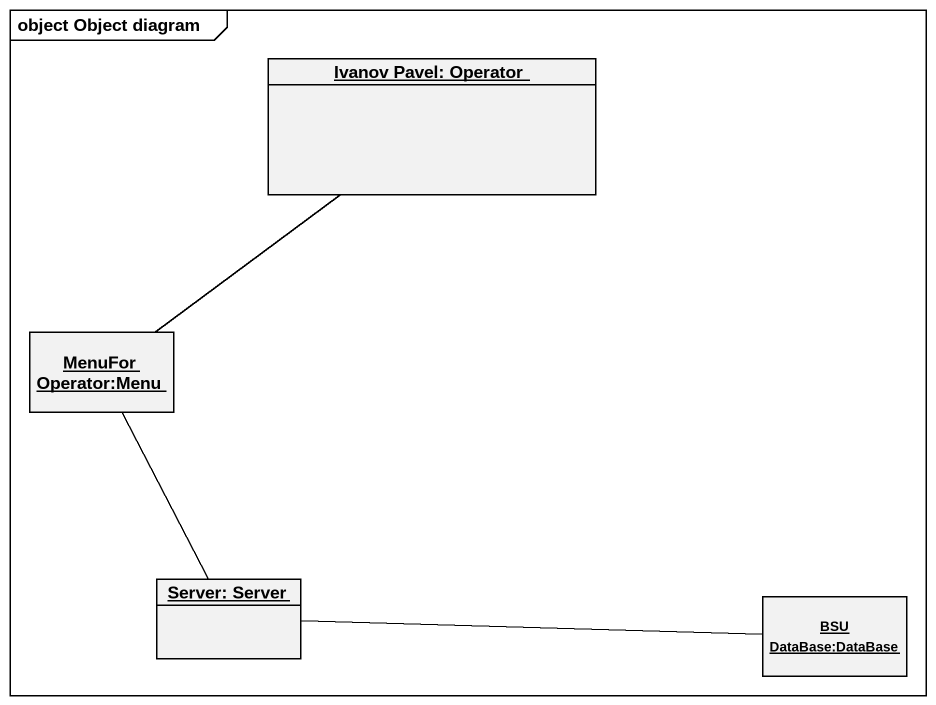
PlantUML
@startuml
mainframe object Object diagram
hide circle
hide empty members
object "Ivanov Pavel: Operator" as Ivanov_Pavel_Operator
object "MenuForOperator:Menu" as MenuForOperator_Menu
object "Server: Server" as Server_Server
object "BSU DataBase:DataBase" as BSU_DataBase_DataBase
Ivanov_Pavel_Operator -- MenuForOperator_Menu
Server_Server -up- MenuForOperator_Menu
BSU_DataBase_DataBase -left- Server_Server
@enduml
